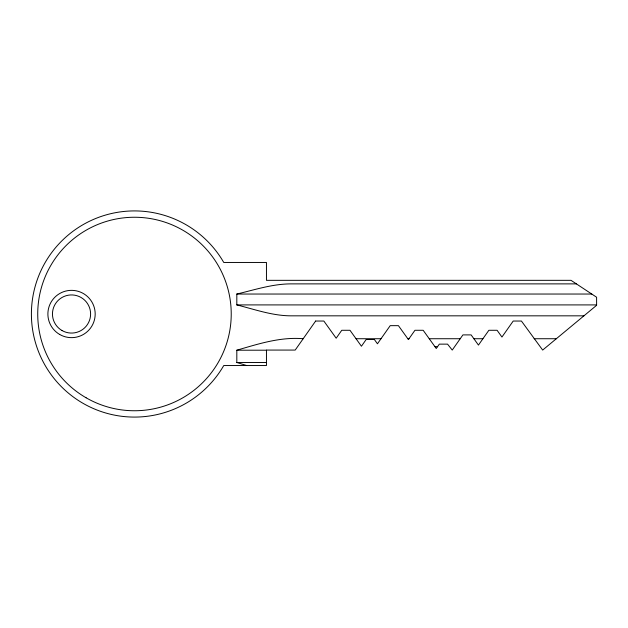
<?xml version="1.0" encoding="UTF-8"?>
<svg xmlns="http://www.w3.org/2000/svg" width="628" height="628" viewBox="0 0 628 628"><rect width="100%" height="100%" fill="white"/><g stroke="black" fill="none" stroke-linecap="round" stroke-linejoin="round"><path stroke-width="0.94" d="M246.639 365.543L236.819 362.489L236.819 350.204C258.383 343.932 280.386 336.757 303.183 338.728M583.938 315.829L290.426 315.829C272.05 315.664 254.442 309.337 236.819 304.91L236.819 294.037C254.473 289.901 272.12 284.021 290.426 283.88L576.386 283.88M236.819 294.037L591.764 294.037M236.819 304.91L596.6 304.91M356.045 338.728L381.008 338.728M407.8 338.728L409.009 338.728M429.23 338.728L460.222 338.728M473.881 338.728L482.924 338.728M534.122 338.728L556.337 338.728M434.929 346.656L437.559 346.656M236.819 350.204L266.453 350.204M236.819 362.489L266.453 362.489M315.633 321.041L295.199 350.071L266.453 350.071L266.453 365.543L223.756 365.543A103.078 103.078 0 0 1 68.224 392.963A103.078 103.078 0 0 1 68.224 235.037A103.078 103.078 0 0 1 223.756 262.457L266.453 262.457L266.453 280.331L571.017 280.331L596.6 297.232L596.6 305.318L542.67 350.071L521.428 321.041L513.209 321.041L501.945 337.04L497.086 330.281L488.874 330.281L478.45 345.086L471.133 334.897L462.915 334.897L452.239 350.071L447.552 344.136L439.333 344.136L436.256 348.509L423.17 330.281L414.951 330.281L408.412 339.567L398.419 325.657L390.208 325.657L377.444 343.791L374.374 339.52L366.163 339.52L361.43 346.232L349.977 330.281L341.758 330.281L336.176 338.209L323.852 321.041L315.633 321.041M61.991 330.516A19.076 19.076 0 0 0 90.605 314A19.076 19.076 0 0 0 61.991 297.484A19.076 19.076 0 0 0 61.991 330.516M86.107 397.783A96.743 96.743 0 0 0 231.23 314A96.743 96.743 0 0 0 86.107 230.217A96.743 96.743 0 0 0 86.107 397.783M59.707 334.481A23.652 23.652 0 0 0 95.181 314A23.652 23.652 0 0 0 59.707 293.519A23.652 23.652 0 0 0 59.707 334.481"/></g></svg>
